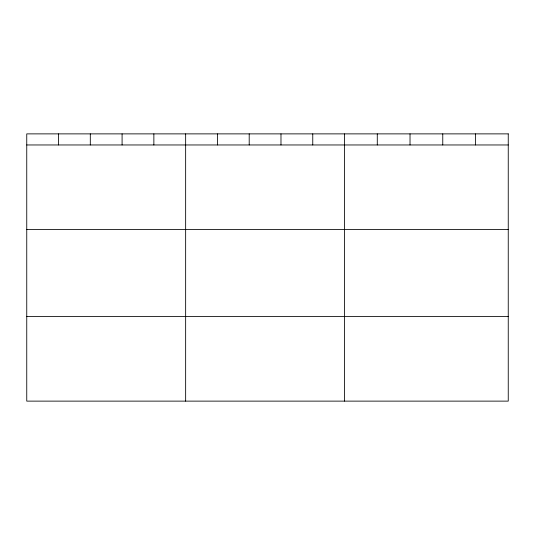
<?xml version="1.0" encoding="UTF-8"?>
<svg xmlns="http://www.w3.org/2000/svg" width="535" height="535" viewBox="0 0 535 535"><rect width="100%" height="100%" fill="white"/><g stroke="black" fill="none" stroke-linecap="round" stroke-linejoin="round"><path stroke-width="0.8" d="M26.75 144.965L508.25 144.965M26.75 229.495L508.25 229.495M26.75 316.586L508.25 316.586M475.508 133.877L475.508 144.965M442.766 133.877L442.766 144.965M410.024 133.877L410.024 144.965M377.282 133.877L377.282 144.965M344.54 133.877L344.54 401.123M312.761 133.877L312.761 144.965M280.982 133.877L280.982 144.965M249.203 133.877L249.203 144.965M217.424 133.877L217.424 144.965M185.645 133.877L185.645 401.123M153.866 133.877L153.866 144.965M122.087 133.877L122.087 144.965M90.308 133.877L90.308 144.965M58.529 133.877L58.529 144.965M508.25 133.877L26.75 133.877L26.75 401.123L508.25 401.123L508.25 133.877"/></g></svg>
